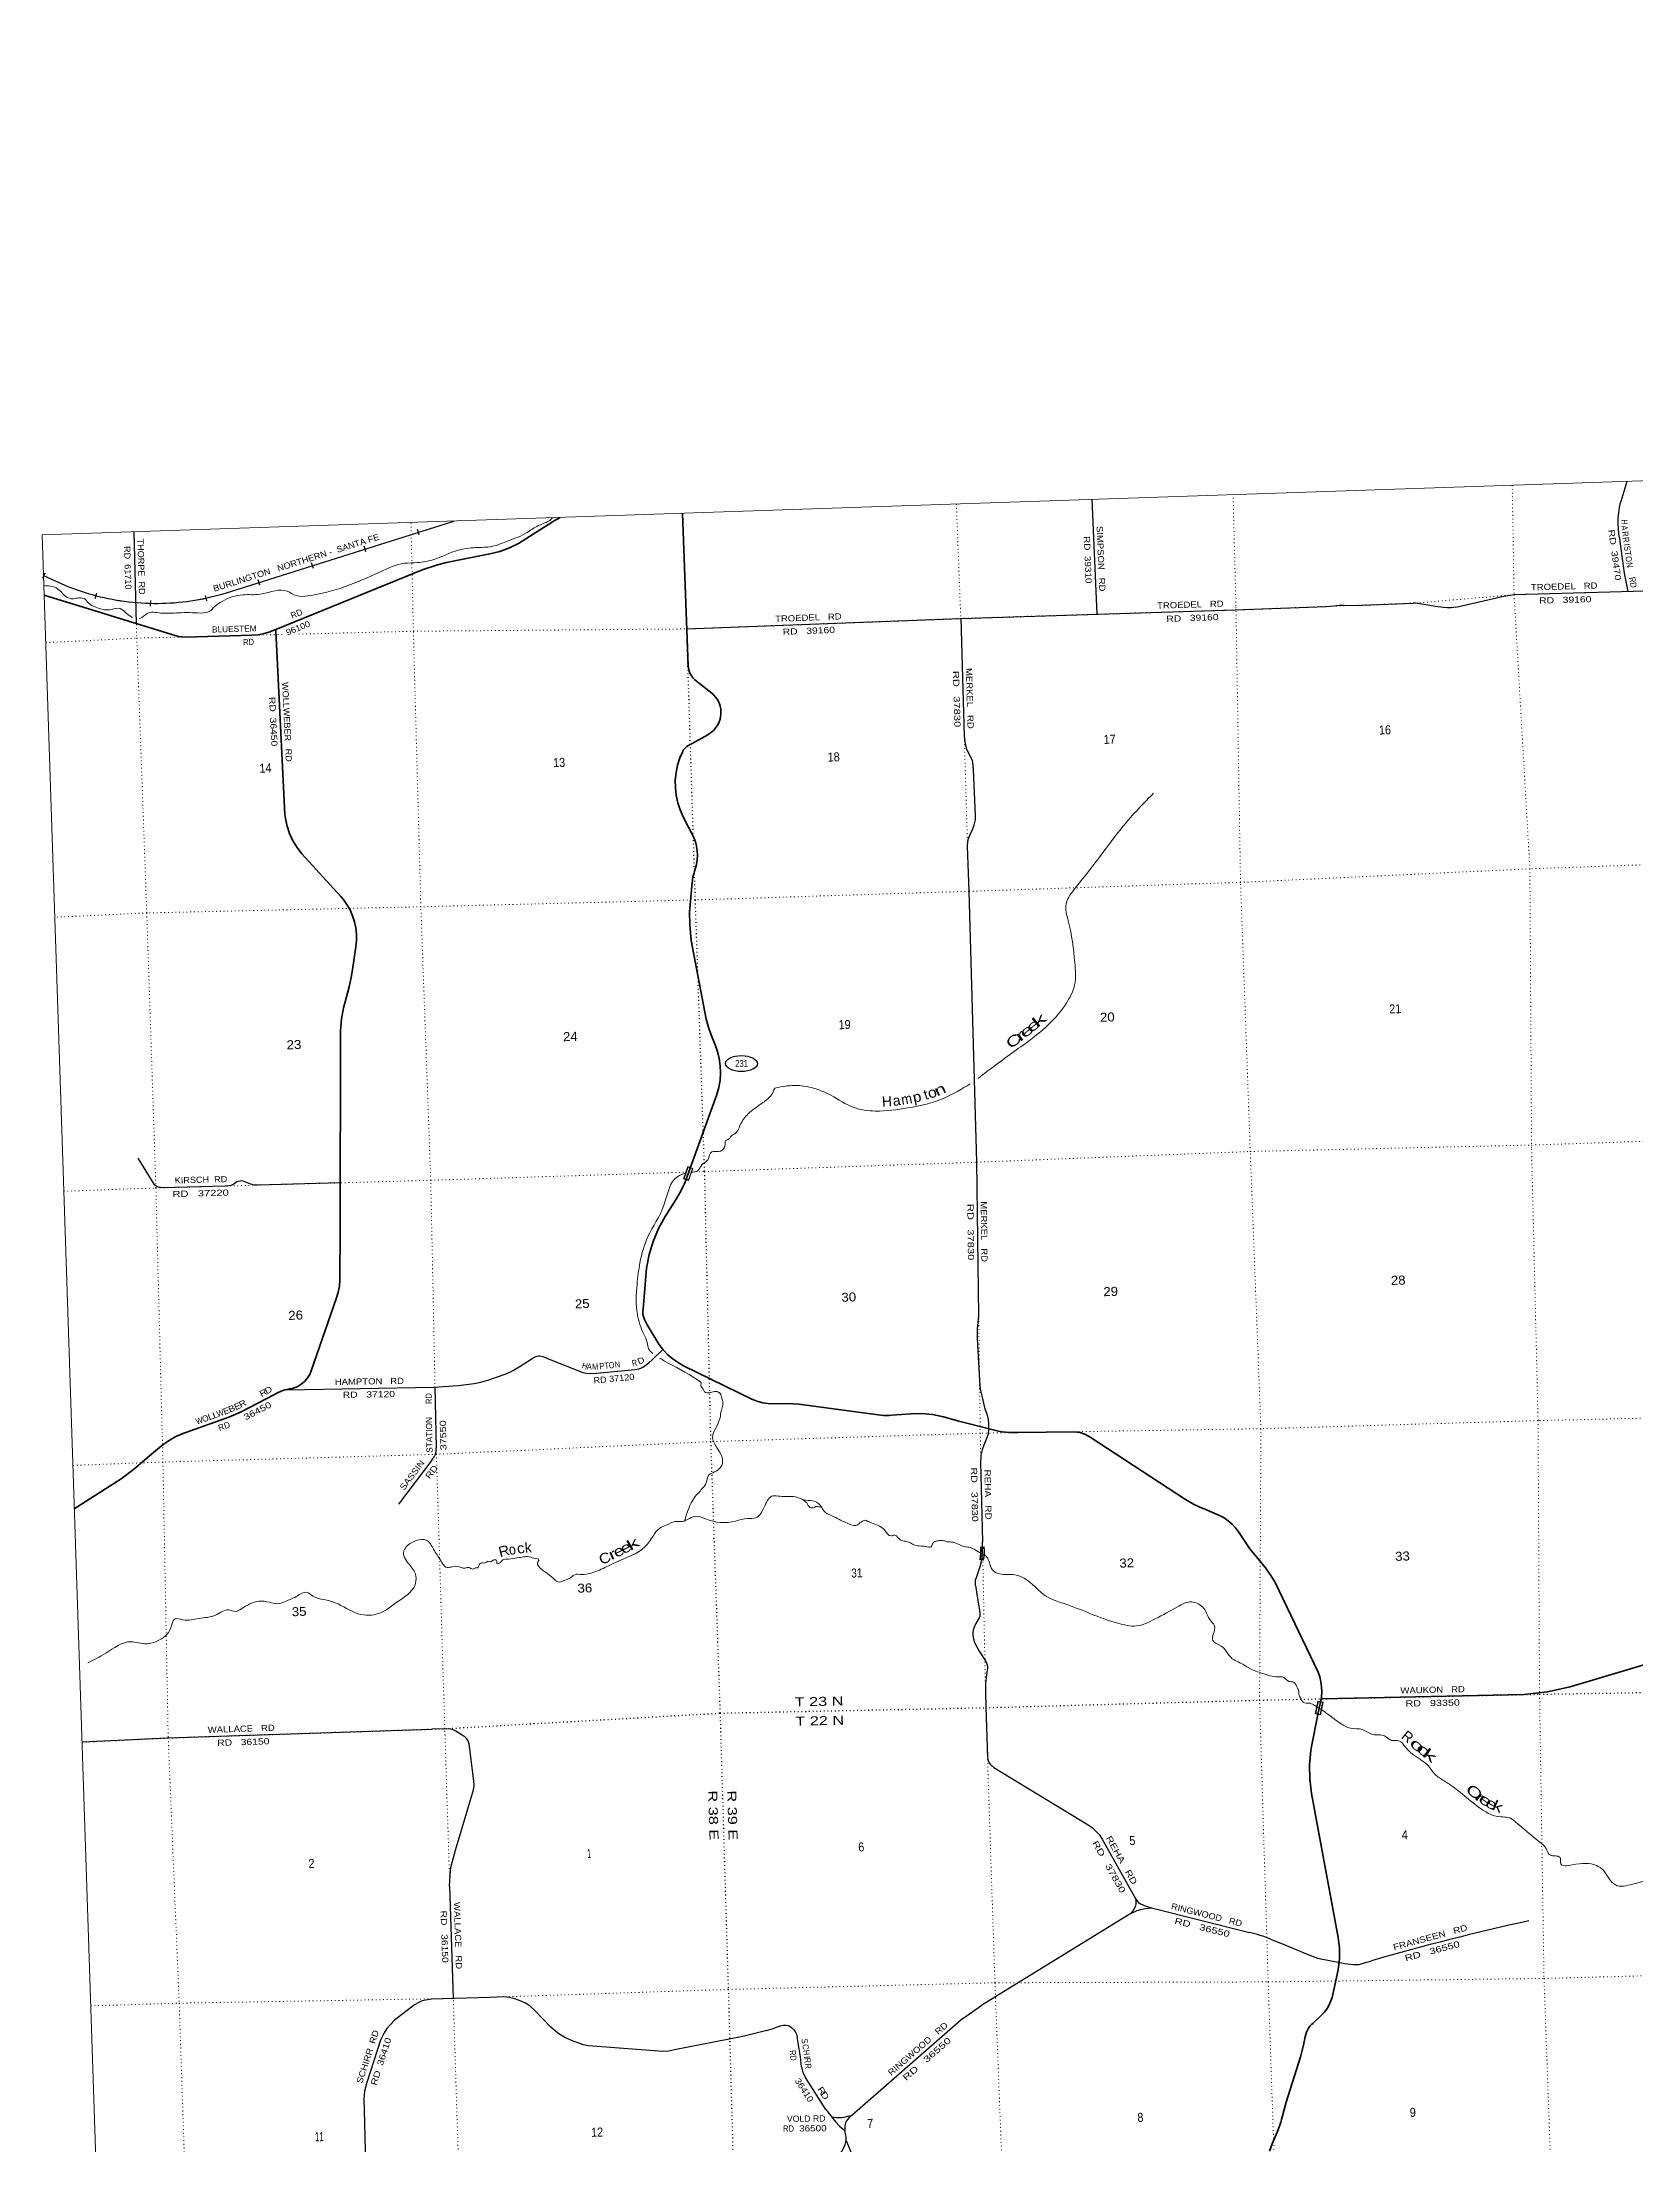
# Model space of a CAD drawing. Header units: feet. Extents: x 745759 to 1002271, y -170898 to 32007.
# Drawn here: x 745759 to 776727, y -18984 to 21882 of the extents above; entities that cross this region are included whole.
import ezdxf
from ezdxf.enums import TextEntityAlignment as Align

# ---------------------------------------------------------------- set-up
doc = ezdxf.new("R2010")
doc.units = ezdxf.units.FT
doc.header["$LTSCALE"] = 48
doc.header["$PDMODE"] = 32
doc.header["$PDSIZE"] = 24
doc.linetypes.add('DOTTED', pattern=[1.5, 0.3, -1.2])
for name, color, linetype, lineweight in [('17', 7, 'Continuous', 25), ('23', 7, 'Continuous', 70), ('26', 7, 'Continuous', 40), ('29', 7, 'Continuous', 25), ('31', 7, 'Continuous', 13), ('34', 7, 'Continuous', 13), ('39', 7, 'Continuous', 13), ('4', 7, 'Continuous', 13), ('59', 7, 'Continuous', 13), ('6', 7, 'DOTTED', 25), ('7', 7, 'DOTTED', 13)]:
    doc.layers.add(name, color=color, linetype=linetype, lineweight=lineweight)
for name, color, linetype in [('27', 7, 'Continuous'), ('30', 7, 'Continuous'), ('41', 7, 'Continuous')]:
    doc.layers.add(name, color=color, linetype=linetype)

msp = doc.modelspace()

# ---------------------------------------------------------------- linework, layer by layer
at = {"layer": '17'}
msp.add_ellipse((759338.8, 2039.73), major_axis=(-309.24, 1), ratio=0.500121, dxfattribs=at)
at = {"layer": '23'}
for points in [[(758434.91, 5796.87), (758442.97, 5819.07), (758466.67, 5905.82), (758481.16, 5994.58), (758486.3, 6084.36), (758482.03, 6174.18), (758468.39, 6263.07), (758445.53, 6350.04), (758413.71, 6434.15), (758209.44, 6831.93), (758148.81, 6966.69), (758102.6, 7107.04), (758071.31, 7251.46), (758055.29, 7398.35), (758054.72, 7546.12), (758069.59, 7693.13), (758099.75, 7837.79), (758144.86, 7978.5), (758198.08, 8099.31), (758209.81, 8124.28), (758229.03, 8149.31), (758230.53, 8151.27), (758253.93, 8175.92), (758279.78, 8198), (758307.79, 8217.24), (758327.55, 8228.42), (758379.5, 8258.04), (758683.31, 8427.84), (758715.99, 8449.72), (758757.34, 8479.06), (758795.39, 8512.56), (758829.74, 8549.86), (758860, 8590.54), (758885.84, 8634.16), (758906.97, 8680.24), (758923.18, 8728.28), (758934.28, 8777.75), (758940.14, 8828.11), (758940.71, 8878.81), (758935.97, 8929.29), (758925.99, 8978.99), (758910.86, 9027.38), (758890.76, 9073.93), (758865.9, 9118.12), (758836.57, 9159.46), (758803.06, 9197.52), (758794.61, 9205.95), (758431.68, 9492.36), (758401.17, 9526.24), (758374.37, 9563.12), (758351.56, 9602.6), (758333.02, 9644.25), (758318.92, 9687.61), (758309.44, 9732.2), (758305.45, 9765.69), (758194.18, 12724.98)], [(770593.09, -10300.12), (770600.3, -10258.28), (770607.42, -10161.86), (770604.43, -10065.22), (770591.35, -9969.43), (770568.32, -9875.53), (770535.61, -9784.56), (769700.23, -8041.3), (769620.81, -7902.05), (769527.27, -7771.86), (769520.04, -7762.91), (769208.24, -7384.03), (768992.41, -7056.59), (768932.68, -6978.43), (768865.11, -6906.96), (768790.43, -6842.93), (768709.48, -6787.06), (768623.12, -6739.96), (768574.35, -6718.27), (768367.93, -6625.81), (768229.11, -6570.16), (768118.75, -6519.51), (767959.52, -6428.92), (766108.54, -5218.92), (766065.48, -5189.8), (766017.07, -5163.81), (765966.21, -5143.02), (765913.45, -5127.66), (765859.38, -5117.9), (765804.58, -5113.85), (764707.05, -5127.75), (764556.45, -5128.75), (764406.58, -5114.01), (764329.19, -5100.11), (763557.79, -4904.85), (763261.89, -4822.67), (763050.25, -4779.92), (762835.3, -4759.54), (762632.11, -4760.98), (762259.88, -4790.68), (762204.99, -4795.51), (762098.12, -4796.42), (761991.74, -4786.16), (760450.83, -4578.85), (760345.43, -4566.96), (760208.66, -4564.32), (759952.68, -4567.65), (759852.54, -4562.87), (759753.45, -4547.65), (759656.5, -4522.16), (759562.73, -4486.67), (759553.59, -4482.6), (758216.59, -3829.96), (758127.63, -3780.89), (758014.92, -3704.53), (757910.81, -3616.8), (757816.44, -3518.68), (757732.84, -3411.23), (757510.16, -3034.15), (757495.05, -3008.56), (757480.39, -2984.15), (757473.61, -2972.86), (757455.72, -2934.49), (757441.95, -2894.47), (757432.43, -2853.23), (757427.28, -2811.21), (757426.8, -2783.47), (757427.05, -2758.34), (757429.16, -2733.47), (757496.83, -1935.71), (757547.48, -1671.73), (757625.44, -1414.5), (757729.86, -1166.82), (757859.6, -931.42), (757872.19, -911.37), (758070.67, -595.07), (758164.19, -440.36), (758241.02, -276.72), (758259.98, -228.06), (758858.91, 1440.04), (758898.27, 1575.86), (758923.22, 1715.05), (758933.48, 1856.08), (758928.94, 1997.42), (758909.65, 2137.5), (758875.83, 2274.8), (758829.41, 2404.06), (758770.35, 2546.34), (758703.11, 2721.26), (758653.22, 2899.67), (758652.5, 2902.91), (758364.68, 4429.22), (758334.5, 4732.07), (758333.51, 4982.16), (758384.46, 5555.64), (758386.66, 5580.42), (758390.06, 5605.64), (758398.08, 5665.06), (758418, 5746.87), (758425.91, 5772.07), (758434.91, 5796.87)], [(769592.2, -19083.56), (769641.89, -18941.67), (769760.19, -18673.25), (769808.07, -18543.76), (769814.03, -18523.32), (769821.25, -18498.59), (769827.7, -18473.32), (769914.55, -18133.18), (770196.1, -17252.66), (770249.35, -17052.77), (770254.11, -17029.56), (770288.2, -16862.67), (770297.55, -16818.57), (770311.46, -16775.69), (770329.77, -16734.5), (770352.29, -16695.45), (770378.77, -16658.96), (770408.92, -16625.45), (770431.43, -16604.47), (770604.58, -16447.55), (770660.64, -16385.09), (770709.86, -16317.12), (770751.7, -16244.38), (770785.72, -16167.66), (770808.24, -16099.77), (770929.15, -15562.16), (770950.94, -15352.76), (770950.71, -15142.24), (770929.03, -14936.32), (770408.06, -12140.43), (770374.71, -11862.5), (770370.6, -11582.61), (770395.76, -11303.83), (770408.07, -11226.14), (770532.74, -10605.95), (770593.09, -10300.12)]]:
    msp.add_lwpolyline(points, dxfattribs=at)
at = {"layer": '26'}
for points in [[(750298.85, 10473.58), (753161.99, 11638.58), (753434.9, 11729), (753611.92, 11771.27), (754454.95, 11939.02), (754649.58, 11989.51), (754837.86, 12060.07), (755007.98, 12144.43), (755702.87, 12580.85), (755817.77, 12645.31)], [(750298.85, 10473.58), (750206.64, 10436.06), (750187.26, 10428.8), (750071.91, 10393.46), (749953.49, 10370.37), (749833.31, 10359.78), (748546.19, 10325.07), (748477.5, 10326.92), (748409.37, 10335.93), (748360.18, 10347.05), (745797.86, 11140.01)], [(746383.94, -6606.66), (747295.39, -6024.6), (747535.72, -5846.04), (747886.75, -5547.16), (748075.19, -5385.06), (748212.45, -5288.34), (748359.07, -5206.51), (748513.45, -5140.44), (748549.44, -5127.71), (749388.09, -4825.67), (749625.91, -4724.66), (750273.77, -4385.65), (750330.12, -4357.38), (750399, -4325.28), (750470.87, -4300.55), (750544.92, -4283.48), (750563.68, -4280.43), (750618.15, -4269.11), (750671.14, -4252.17), (750722.07, -4229.78), (750770.38, -4202.19), (750815.54, -4169.7), (750857.06, -4132.67), (750894.48, -4091.5), (750927.39, -4046.64), (750955.43, -3998.59), (750978.3, -3947.88), (750984.74, -3930.43), (751474.96, -2508.12), (751509.28, -2398.81), (751531.98, -2286.52), (751542.82, -2172.47), (751543.64, -2107.19), (751545.46, -1246.66), (751553.13, 2683.65), (751570.99, 2906.2), (751612.01, 3125.65), (751642.95, 3239.72), (751720.19, 3527.33), (751762.86, 3711.15), (751779.17, 3823.35), (751848.8, 4305.57), (751862.35, 4427.95), (751863.03, 4551.07), (751850.83, 4673.59), (751825.9, 4794.16), (751788.5, 4911.46), (751739.04, 5024.21), (751678.07, 5131.18), (751606.25, 5231.18), (751559.93, 5285.56), (750801.55, 6111.27), (750709.4, 6234.68), (750630.66, 6367.04), (750566.18, 6506.91), (750516.68, 6652.75), (750482.69, 6802.97), (750471.97, 6876.44), (750300.05, 10448.58), (750298.85, 10473.58)], [(770593.09, -10300.12), (770622.89, -10299.49), (774539.52, -10215.84), (774987.96, -10163.96), (775428.52, -10065.5), (775430.5, -10064.95), (777601.92, -9420.96)]]:
    msp.add_lwpolyline(points, dxfattribs=at)
at = {"layer": '29'}
for p, q in [((776530.82, 13348.1), (776416.52, 12959.68)), ((766144.55, 12993.33), (766239.51, 10769)), ((747538.04, 12369.7), (747589.05, 10587.25)), ((774341.4, 11148.74), (776894.02, 11220.27)), ((763598.27, 10687.32), (763664.88, 8392.4)), ((747936.49, -305.51), (747623.19, 205.26)), ((749314.96, -339.7), (748093.66, -371.55)), ((751546.98, -278.98), (749938.97, -322.58)), ((753387.08, -4241.9), (753413.26, -5421.16)), ((753328.25, -5666.75), (752681.35, -6521.26)), ((764242.06, -11630.89), (766072.75, -12744.19)), ((766342.23, -13023.54), (766999.07, -14192.8)), ((753673.25, -13937.45), (753744.3, -16119.66)), ((766901.2, -14467.09), (764009, -16247.68)), ((767301.61, -14358.4), (769204.94, -14836.98)), ((754451.4, -16098.01), (753320.82, -16132.83)), ((763640.77, -16510.8), (764009, -16247.68)), ((760977.02, -18275.63), (760579.87, -17658.17))]:
    msp.add_line(p, q, dxfattribs=at)
for points in [[(776382.74, 12281), (776367.83, 12420.49), (776363.04, 12542.17), (776365.91, 12640.86), (776374.53, 12737.62), (776390.81, 12842.06), (776416.52, 12959.68)], [(776382.74, 12281), (776482.42, 11568.32), (776550.77, 11210.65)], [(773207.79, 10905.84), (774144.6, 11119.37), (774341.4, 11148.74)], [(758271.07, 10482.35), (763596.26, 10687.25), (768940.91, 10852.55), (770694.11, 10916.39), (770838.49, 10933.36)], [(770838.49, 10933.36), (770942.85, 10943.08), (771028.21, 10942.38)], [(771028.21, 10942.38), (771246.14, 10937.17), (772380.26, 10982.61)], [(773207.79, 10905.84), (773122.99, 10894.21), (773041.6, 10893.25), (772853.94, 10908.58), (772589.68, 10954.57), (772501.6, 10969.9), (772427.87, 10980.44), (772380.26, 10982.61)], [(763664.88, 8392.4), (763674.75, 8293.93), (763687.18, 8223.98), (763703.47, 8165.54), (763729.31, 8109.01), (763790.59, 7982.54), (763816.45, 7929.85), (763825.06, 7890.56), (763836.55, 7752.59), (763878.68, 6855.79), (763876.78, 6777.24), (763867.19, 6721.66), (763852.84, 6668.97), (763825.06, 6591.35), (763775.27, 6480.21), (763736.97, 6388.23), (763726.46, 6341.29), (763723.14, 6262.02)], [(763723.14, 6262.02), (763755.88, 5386.47), (763906.15, 123.65), (763939.96, -2856.73), (763916.88, -3117.99)], [(748093.66, -371.55), (748066.4, -369.52), (748045.64, -367.14), (748018.57, -361.1), (748006.48, -357.42), (747995.18, -352.41), (747977.05, -342.17), (747962.86, -331.65), (747950.24, -321.13), (747936.49, -305.51)], [(749938.97, -322.58), (749883.11, -319.8), (749841.59, -311.92), (749807.43, -300.87), (749684.97, -247.75), (749656.06, -241.96), (749632.41, -239.34), (749603.5, -241.96), (749568.29, -247.75), (749559.88, -250.91), (749540.95, -260.38), (749483.66, -300.87), (749458.96, -317.18), (749444.25, -323.49), (749431.1, -328.22), (749387.48, -335.06), (749314.96, -339.7)], [(763916.88, -3117.99), (763913.16, -3307.93), (763966.78, -4227.73), (763974.46, -4287.13), (764005.08, -4411.68), (764058.7, -4641.63), (764110.42, -4791.11), (764127.64, -4871.58), (764137.23, -4946.32), (764135.29, -5055.54), (764126.71, -5156.15), (764112.32, -5208.84), (764043.38, -5369.8), (764023.78, -5423), (764012.74, -5461.78), (763989.76, -5569.09), (763989.69, -5570.52)], [(753835.27, -4212.73), (754146.71, -4173.96), (754281.26, -4148.71), (754415.82, -4110.84), (754752.19, -3993.03), (754841.54, -3954.11), (754911.97, -3917.3), (755025.5, -3849.97), (755273.58, -3685.88), (755333.5, -3657.48), (755370.29, -3643.8), (755396.57, -3638.54), (755424.95, -3639.59), (755479.61, -3648.01), (755514.3, -3663.79), (755572.12, -3690.09), (756261.69, -3959.37), (756322.66, -3974.09), (756379.43, -3980.41), (756526.59, -3976.2), (757275.04, -3904.67), (757345.46, -3890.99), (757385.41, -3876.26), (757422.2, -3854.18), (757539.93, -3770.03), (757604.06, -3716.38), (757814, -3515.55)], [(750502.89, -4294.92), (753367.35, -4244.91), (753835.27, -4212.73)], [(753328.25, -5666.75), (753375.15, -5596.12), (753401.33, -5546.27), (753410.89, -5497.24), (753413.26, -5421.16)], [(763989.69, -5570.52), (763985.48, -5613.67), (763983.43, -5693.88), (764017.29, -7253.09)], [(763884.36, -8095.83), (763881.11, -8052.09), (763881.11, -8021.43), (763884.94, -7990.77), (763900.26, -7942.86), (763973.03, -7730.16), (764003.67, -7609.43), (764015.64, -7536.14), (764018.99, -7469.55), (764020.42, -7430.75), (764017.29, -7253.09)], [(763884.36, -8095.83), (763915.98, -8315.04), (763964.25, -8578.7)], [(763964.25, -8578.7), (763969.2, -8664.32), (763966.33, -8695.94), (763957.71, -8725.64), (763892.6, -8836.79), (763859.09, -8904.81), (763838.99, -8965.18), (763834.2, -9008.29), (763835.15, -9070.57), (763843.77, -9134.76), (763865.79, -9204.71), (763953.88, -9373.34), (764076.44, -9561.13), (764106.12, -9617.65), (764114.74, -9664.61), (764115.7, -9711.55), (764103.25, -9787.25), (764076.44, -9998.03), (764076.06, -10147.51)], [(764076.06, -10147.51), (764084.38, -10470.77), (764117.55, -11426.96)], [(746533.59, -11138.06), (748208.38, -11057.82), (753326.68, -10887.9)], [(753673.25, -13937.45), (753680, -13723.09), (753696.81, -13575.81), (753789.32, -13239.21), (754134.1, -12069.5), (754146.72, -11985.36), (754142.51, -11892.78), (754051.08, -11174.35), (754033.19, -11118.59), (754009.03, -11079.68), (753973.29, -11046.02), (753898.64, -10992.36), (753794.59, -10926.11), (753744.13, -10905.07), (753696.81, -10891.38), (753611.68, -10881.93), (753326.68, -10887.9)], [(764117.55, -11426.96), (764122.87, -11467.32), (764132.92, -11501.33), (764145.85, -11532.48), (764157.82, -11551.15), (764171.71, -11567.93), (764196.12, -11593.31), (764212.88, -11608.17), (764242.06, -11630.89)], [(766072.75, -12744.19), (766156.54, -12808.7), (766233.14, -12881.52), (766282.93, -12935.17), (766342.23, -13023.54)], [(766999.07, -14192.8), (766994.36, -14290.92), (766980.95, -14340.74), (766950.31, -14398.23), (766901.2, -14467.09)], [(766999.07, -14192.8), (767044.14, -14252.59), (767088.19, -14283.25), (767178.19, -14321.58), (767301.61, -14358.4)], [(766901.2, -14467.09), (767025, -14413.56), (767093.93, -14394.4), (767185.85, -14373.32), (767301.61, -14358.4)], [(769614.63, -14966.12), (769843.35, -15059.43), (770327.16, -15259.55)], [(770327.16, -15259.55), (770523.63, -15335.29), (770591.62, -15351.58), (770860.66, -15400.44), (771055.99, -15438.77), (771220.68, -15461.76), (771248.45, -15462.73), (771279.09, -15462.73), (771335.57, -15457.93), (771372.92, -15447.4), (771575.77, -15387.5)], [(753320.82, -16132.83), (753209.56, -16152.63), (753140.62, -16167.96), (753064.03, -16202.45), (752987.43, -16244.61), (752596.78, -16547.38), (752527.84, -16616.36), (752455.07, -16704.51), (752401.45, -16788.83), (752328.2, -16932.02), (752064.42, -17754.63), (752018.46, -17923.26), (752004.98, -18075.69)], [(758038.33, -17120.74), (757919.4, -17142.38), (757814.07, -17148.12), (757392.78, -17117.46), (756366.36, -17040.81), (756268.7, -17019.73), (756182.53, -16987.15), (756071.46, -16948.83), (755906.77, -16876.01), (755776.55, -16795.53), (755638.68, -16680.55), (755316.96, -16343.29), (755236.54, -16270.47), (755199.2, -16242.69), (755133.13, -16205.32), (755045.04, -16163.16), (754941.63, -16128.67), (754833.44, -16102.8), (754787.48, -16095.14), (754727.16, -16090.34), (754451.4, -16098.01)], [(759832.42, -16744.38), (759367.28, -16859.22), (758038.33, -17120.74)], [(759832.42, -16744.38), (759955, -16705.46), (760042.12, -16671.92), (760098.62, -16653.72), (760157.02, -16641.26), (760198.2, -16638.39), (760245.11, -16645.09), (760284.37, -16661.39), (760317.87, -16687.25), (760351.39, -16722.71), (760383.95, -16764.87), (760408.84, -16812.77), (760423.64, -16863.72)], [(763640.77, -16510.8), (763540.32, -16594), (761480.69, -18390.71)], [(760506.01, -17450.33), (760482.55, -17251.22), (760423.64, -16863.72)], [(760506.01, -17450.33), (760533.29, -17560.09), (760579.87, -17658.17)], [(752004.98, -18075.69), (752010.92, -18283.67), (752052.2, -19865.53)], [(760977.02, -18275.63), (761170.01, -18521.09), (761243.74, -18600.62), (761345.2, -18683.52)], [(761480.69, -18390.71), (761372.04, -18422.4), (761329.91, -18431.99), (761284.91, -18436.77), (761182.46, -18437.73), (761097.17, -18428.45)], [(761243.88, -19132.75), (761292.57, -19076.81), (761323.21, -19028.91), (761355.77, -18956.09), (761374.92, -18877.52), (761374.92, -18823.87), (761369.17, -18781.71), (761345.2, -18683.52)], [(761480.69, -18390.71), (761425.66, -18441.57), (761396.93, -18472.23), (761379.7, -18499.06), (761361.51, -18536.42), (761352.89, -18566.12), (761345.23, -18602.53), (761345.2, -18683.52)], [(761374.92, -18877.52), (761454.39, -19085.45), (761496.52, -19202.34), (761511.84, -19259.83), (761515.67, -19323.06), (761504.18, -19445.7), (761498.44, -19524.27), (761498.44, -19587.51), (761508.01, -19625.83), (761530.99, -19667.99), (761571.97, -19719.66)]]:
    msp.add_lwpolyline(points, dxfattribs=at)
at = {"layer": '29', "linetype": 'DOTTED', "lineweight": 100}
msp.add_arc((763090.8, -7427.84), 930.16, 349.31849, 4.68449, dxfattribs=at)
at = {"layer": '29'}
for centre, radius, start, end in [((784508.07, -59970.03), 46420.32, 102.29098, 106.17615), ((768168.35, -18839.94), 4135, 69.52701, 75.48182)]:
    msp.add_arc(centre, radius, start, end, dxfattribs=at)
at = {"layer": '31'}
for p, q in [((763980.46, -7354.73), (764055.24, -7349.03)), ((764041.74, -7606.91), (763967.94, -7593.59)), ((764035.32, -7597.62), (763977.26, -7587.14)), ((763989.06, -7362.09), (764047.89, -7357.61))]:
    msp.add_line(p, q, dxfattribs=at)
for centre, radius, start, end in [((763090.8, -7427.84), 892.66, 349.3185, 4.68449), ((763090.79, -7427.84), 967.66, 349.31851, 4.68448), ((763090.8, -7427.84), 900.66, 349.81289, 4.18649), ((763090.79, -7427.84), 959.66, 349.81018, 4.19708)]:
    msp.add_arc(centre, radius, start, end, dxfattribs=at)
msp.add_point((763977.26, -7587.14), dxfattribs=at)
at = {"layer": '34'}
for p, q in [((749338.21, 11183.62), (753753.17, 12577.68)), ((745795.74, 11517.44), (746271.5, 11302.21))]:
    msp.add_line(p, q, dxfattribs=at)
at = {"layer": '34', "lineweight": 25}
for p, q in [((753083.97, 12307.53), (753050.67, 12413.01)), ((752047.79, 11983.09), (752014.48, 12088.56)), ((745774.69, 11468.24), (745820.28, 11569.02)), ((751026.12, 11657.75), (750992.82, 11763.23)), ((746792.98, 11072.49), (746822.3, 11179.14)), ((747866.3, 10925.34), (747868.62, 11035.93)), ((748957.5, 11026.32), (748934.51, 11134.51)), ((749989.94, 11333.3), (749956.63, 11438.78))]:
    msp.add_line(p, q, dxfattribs=at)
msp.add_lwpolyline([(745785.2, 11523.41), (746271.93, 11303.22), (746347.27, 11273.89), (746422.87, 11246.43), (746498.99, 11220.26), (746575.88, 11194.79), (746653.02, 11171.19), (746730.25, 11149.06), (746808.24, 11127.62), (746886.48, 11108.07), (746964.81, 11089.97), (747044.07, 11073), (747122.98, 11057.65), (747202.25, 11043.16), (747282.17, 11030.4), (747361.76, 11019.26), (747441.86, 11009.41), (747521.87, 11000.59), (747602.56, 10993.5), (747682.73, 10987.59), (747763.58, 10983.41), (747843.91, 10980.42), (747924.75, 10978.73), (748005.24, 10978.66), (748085.81, 10980.06), (748166.29, 10982.48), (748247.03, 10986.79), (748327.68, 10992.14), (748407.98, 10999.11), (748488.18, 11007.1), (748568.21, 11017.16), (748648.15, 11028.25), (748727.57, 11040.54), (748807.07, 11054.28), (748886.22, 11069.66), (748965.46, 11086.49), (749044, 11104.1), (749122.36, 11123.76), (749200.21, 11144.63), (749277.97, 11166.53), (749337.88, 11184.67), (753753.09, 12576.88)], dxfattribs=at)
at = {"layer": '34'}
msp.add_arc((747973.33, 15599.74), 4622.23, 248.39629, 287.17465, dxfattribs=at)
at = {"layer": '39'}
for points in [[(747651.79, 10686.92), (747657.87, 10688.29), (747799.36, 10783.9), (748066.53, 10791.26), (748368.04, 10793.78), (748776.19, 10793.99), (749002.5, 10820.06), (749117.53, 10924.82), (749253.07, 11018.22), (749658.88, 11145.27), (749990.31, 11154.88), (750285.46, 11225.67), (750515.01, 11215.59), (750694.91, 11129.22), (750922.25, 11125.11), (752327.72, 11593.44), (752794.62, 11756.88), (753043.5, 11769.63), (753363.09, 11831.21), (753837.47, 12011.03), (754177.49, 12063.24), (754492.44, 12084.36), (754816.33, 12196.45), (755176.86, 12354.14), (755364, 12475.29), (755645.19, 12614.58), (755671.1, 12641.27)], [(745790.71, 11323.11), (746035.17, 11278.05), (746147.14, 11179.23), (746248.51, 11096.16), (746346.07, 11065.34), (746446, 11082.94), (746575.08, 11071.35), (746664.61, 10981.82), (746799.91, 10905.99), (747071.15, 10853.05), (747277.45, 10876.4), (747393.15, 10785.77), (747515.84, 10703.78)], [(763932.83, 1752.35), (764632.71, 2272.48), (765315.99, 2810.17), (765646.15, 3208.54), (765808.73, 3568.81), (765812.04, 4000.04), (765685.77, 4809.5), (765642.19, 5142.39), (765696.01, 5273.21), (765895.9, 5542.12), (766961.4, 6895), (767341.97, 7289.1)], [(759984.36, 1561.49), (760226.18, 1604.22), (760596.45, 1595.04), (761074.8, 1424.47), (761517.2, 1188.16), (761937.81, 1118.3), (762571.1, 1178.79), (763276.35, 1368.72), (763782.82, 1647.82)], [(758371.83, -72.51), (758487.82, -42.53), (758569.68, 71.45), (758684.93, 170.18), (758764.03, 326.06), (758892.56, 330.57), (759010.36, 413.27), (759022.35, 474.13), (759032.12, 540.95), (759099.23, 577.55), (759137.67, 629.26), (759210.39, 678.15), (759328.34, 873.67), (759495.95, 1087.05), (759756.63, 1283.55), (759920.49, 1430.31), (759984.36, 1561.49)], [(757620.87, -3597.63), (757536.02, -3500.37), (757509.79, -3380.42), (757441.74, -3213.58), (757318.04, -2831.12), (757312.03, -2245.09), (757368.1, -1828.12), (757523.64, -1321.04), (757834.37, -707.79), (758100.84, -151.16), (758250.76, -89.49)], [(758236.52, -6836.89), (758427.22, -6388.23), (758572.32, -6221.97), (758654.67, -6102.24), (758699.98, -5957.61), (758814.39, -5893.16), (758958.93, -5769.24), (758956.94, -5594.04), (758879.61, -5449.69), (758813.49, -5339.19), (758779.37, -5223.54), (758845.18, -5031.86), (758923.04, -4839.76), (758948.4, -4699.87), (758979.09, -4598.06), (758960.48, -4465.75), (758922.89, -4366.34), (758843.19, -4328.85), (758739.32, -4348.61), (758642.92, -4351.99), (758575.35, -4257.66), (758547.65, -4212.3), (758558.81, -4185.71), (758508.26, -4118.99), (757847.82, -3739.24), (757751.91, -3681.05)], [(746644.38, -9599.73), (746995.91, -9414.15), (747484.84, -9189.5), (747791.88, -9231.11), (747999.08, -9175.49), (748256.03, -8928.76), (748342.27, -8746.44), (748493.64, -8763.29), (748802.42, -8738.36), (749137.88, -8670.18), (749379.77, -8571.04), (749517.58, -8602.47), (749628.52, -8554.26), (749969.11, -8401.3), (750172.97, -8424.36), (750324.76, -8453.29), (750509.8, -8396.43), (750715.62, -8300.57), (750892.15, -8229.92), (751025.44, -8305.82), (751228.82, -8373.23), (751452.07, -8433.89), (751891.63, -8646.12), (752113.85, -8676.61), (752445.91, -8568.26), (752657.83, -8415.78), (752994.9, -8101.77), (753016.6, -7913.66), (752905.07, -7710.07), (752779.76, -7456.6), (752830.4, -7350.06), (753025.21, -7226.38), (753219.87, -7215.53), (753360.7, -7393.91), (753498.96, -7614.7), (753599.84, -7742.11), (753816.45, -7726.45), (753972.54, -7763.28), (754050.44, -7748.46), (754117.82, -7778.33), (754177.31, -7754.09), (754215.46, -7752.75), (754243.86, -7701.39), (754292.62, -7657.37), (754357.09, -7661.15), (754416.23, -7626.85), (754470.87, -7637.02), (754529.94, -7600.7), (754590.95, -7620.72), (754588.66, -7671.16), (754634.78, -7667.53), (754704.93, -7602.62), (754816.98, -7586.6), (754982.97, -7560.63), (755111.02, -7542.04), (755189.13, -7533.26), (755315.02, -7569.13), (755406.56, -7600.17), (755382.11, -7649.38), (755403.01, -7731.24), (755531.32, -7837.54), (755686.35, -7961.04), (755811.47, -8033.2), (755898.8, -7999.92), (756007.87, -7955.8), (756094.1, -7890.33), (756246.72, -7884.98), (756400.8, -7863.45), (756688.41, -7748.61), (756903.99, -7644.35), (757462.87, -7348.75), (757622.52, -7137.67), (757746.15, -6990.29), (757878.63, -6925.21), (758055.22, -6856.57), (758189.91, -6855.87), (758328.63, -6796.61), (758477.93, -6753.1), (758642.6, -6805.75), (759225.11, -6847.77), (759456.55, -6795.33), (759615.06, -6785.74), (759790.09, -6553.97), (759952.22, -6356.9), (760085.25, -6366.33), (760429.83, -6388.5), (760543.94, -6432.84), (760721.57, -6452.8), (760862.96, -6530.44), (760970.69, -6681.79), (761111.74, -6749.36), (761228.49, -6811.75), (761377.64, -6881.06), (761497.85, -6927.2), (761578.32, -6928.41), (761660.6, -6865.09), (761751.87, -6829.65)], [(760505.07, -6418.98), (760606.4, -6495.12), (760671.69, -6581.47), (760736.3, -6589.28), (760787.61, -6561.29), (760840.1, -6567.51), (760904.31, -6591.56)], [(761751.87, -6829.65), (761841.89, -6874.85), (761982.39, -6926.33), (762118.31, -7020.27), (762244.95, -7136.71), (762318.84, -7122.03), (762422.49, -7213.08), (762523.94, -7239.74), (762601.15, -7263.22), (762678.91, -7302.8), (762792.48, -7331.05), (762917.54, -7342.78), (763022.24, -7347.16), (763042.95, -7306.14), (763077.38, -7254.57), (763162.97, -7229.41), (763265.46, -7227.83), (763338.51, -7247.43), (763447.44, -7257.71), (763553.39, -7298.31), (763665.49, -7342.73), (763786.82, -7362.65), (763930.15, -7438.21), (764057.74, -7503.31)], [(764056.33, -7502.38), (764098.48, -7539.08), (764152.62, -7652.01), (764209.59, -7789.01), (764353.27, -7874.63), (764617.11, -7887.54), (764826.51, -7954.73), (765263.01, -8312.12), (765446.78, -8394.31), (765729.65, -8493.18), (766781.91, -8865.23), (766963.62, -8887.06), (767371.02, -8747.87), (767817.16, -8506.59), (768047.35, -8417.93), (768166.6, -8435.91), (768350.92, -8592.63), (768431.02, -8759.04), (768521.3, -8870.7), (768501.13, -9044.66), (768489.2, -9165.96), (768653.79, -9275.01), (768846.48, -9499.93), (769074.02, -9626.93), (769234.11, -9722.04), (769488.65, -9815.86), (769739.95, -9873.52), (769873.04, -9884.97), (769968.11, -9960.21), (770067.28, -9978.89), (770129.1, -10081.48), (770156.73, -10124.83), (770168.41, -10231.19), (770209.26, -10308.33), (770243.39, -10365.55), (770376.83, -10387.06), (770476.96, -10433.91), (770607.24, -10513.65)], [(770607.24, -10513.65), (770839.31, -10681.08), (770967.2, -10775.31), (771163.51, -10871.17), (771393.62, -10897.35), (771597.96, -10992.92), (771828.14, -11021.11), (771961.78, -11107.08), (772104.77, -11114.15), (772231.69, -11238.63), (772523.47, -11480.22), (772659.67, -11582.22), (772792.19, -11752.83), (772959.34, -11877.92), (773158.83, -12007.91), (773632.31, -12388.18), (774083.71, -12593.95), (774232.87, -12604.83), (774368.45, -12688.72), (774840.33, -13081.13), (774965.31, -13207.69), (775037.93, -13332.06), (775234.66, -13381.57), (775250.85, -13501.87), (775472.79, -13524.31), (775941.81, -13540.09), (776075.59, -13630.08), (776183.46, -13785.45), (776308.5, -13914.03), (776643.81, -13900.25), (777094.08, -13779.7), (777548.92, -13675.11), (777748.56, -13654.75)]]:
    msp.add_spline(points, degree=3, dxfattribs=at)
at = {"layer": '4'}
msp.add_lwpolyline([(745759.19, 12310.89), (776820.48, 13358.05), (807880.31, 14447.96), (838938.61, 15580.58), (869995.32, 16755.93), (901050.39, 17973.99), (932103.74, 19234.78), (963155.34, 20538.27), (994205.12, 21881.75), (1002271.19, -161246.56), (970969.51, -162603.69), (939665.99, -163917.76), (908360.69, -165188.77), (877053.68, -166416.71), (845745, -167601.59), (814434.73, -168743.41), (783122.91, -169842.15), (751809.62, -170897.82)], close=True, dxfattribs=at)
msp.add_lwpolyline([(745759.19, 12310.89), (776820.48, 13358.05), (807880.31, 14447.96), (838938.61, 15580.58), (869995.32, 16755.93), (901050.39, 17973.99), (932103.74, 19234.78), (963155.34, 20538.27), (994205.12, 21881.75), (1002271.19, -161246.56), (970969.51, -162603.69), (939665.99, -163917.76), (908360.69, -165188.77), (877053.68, -166416.71), (845745, -167601.59), (814434.73, -168743.41), (783122.91, -169842.15), (751809.62, -170897.82)], close=True, dxfattribs=at)
at = {"layer": '59'}
for points in [[(758214.59, -196.55), (758297.47, 39.31), (758396.53, 4.51), (758313.66, -231.36)], [(758302.36, 29.11), (758386.33, -0.38), (758308.76, -221.16), (758224.78, -191.65)], [(770633.11, -10367.06), (770584.09, -10612.21), (770481.13, -10591.62), (770530.15, -10346.47)], [(770536.42, -10355.88), (770623.69, -10373.33), (770577.81, -10602.79), (770490.54, -10585.34)]]:
    msp.add_lwpolyline(points, close=True, dxfattribs=at)
at = {"layer": '6'}
for points in [[(758194.18, 12724.98), (758271.07, 10482.35), (758437.47, 5218.07), (758618.35, -57.79), (758739.88, -5303.49), (758922.7, -10577.27), (759082.58, -15944.52), (759233.53, -21285.89), (759388.71, -26633.16), (759601.71, -31966.31), (759620.39, -33105.43)], [(746533.59, -11138.06), (748208.38, -11057.82), (753578.72, -10879.53), (758922.7, -10577.27), (764084.38, -10470.77), (769399.53, -10324.64), (774836.42, -10210.5), (777624.8, -10164.53)]]:
    msp.add_lwpolyline(points, dxfattribs=at)
at = {"layer": '7'}
msp.add_line((748105.14, -5700.67), (746356.16, -5765.49), dxfattribs=at)
for points in [[(770069.45, -27485.55), (770033.93, -26541.83), (769750.71, -21213.16), (769567.09, -15798.39), (769399.53, -10324.64), (769425.92, -5053.6), (769219.16, 332.15), (769029.9, 5559.37), (768941.09, 10926.9), (768885.3, 13086.47)], [(774306.53, 13271.71), (774341.4, 11148.74), (774648.65, 5822.92), (774681.62, 382.92), (774806.99, -4895.08), (774836.42, -10210.5), (774923.15, -15731.41), (775116.61, -21139.79), (775319.56, -26531.72), (775493.1, -31769.55), (775515.7, -32568.27)], [(763512.61, 12904.18), (763598.27, 10687.32), (763755.88, 5386.47), (763906.15, 123.65), (763976.02, -5139.99), (764020.94, -7349.6)], [(747538.04, 12369.7), (747598.69, 10303.44), (747791.74, 4965.56), (747968.87, -376.91), (748105.14, -5700.67), (748208.38, -11057.82), (748421.26, -16211.68), (748601.17, -21517.79), (748780.58, -26868.23), (748975.43, -32258.43), (749030.77, -33460.41)], [(754344.04, -33282.89), (754310.52, -32107.57), (754072.25, -26741.06), (753910.14, -21426.27), (753744.3, -16119.66), (753578.72, -10879.53), (753416.14, -5550.65), (753306.04, -227.99), (753113.81, 5085.74), (752968.54, 10437.39), (752922.09, 12548.58)], [(750744.02, 10381.9), (752968.54, 10437.39), (758271.07, 10482.35), (763598.27, 10687.32), (768940.91, 10852.55), (772509.19, 10987.77), (774341.4, 11148.74), (776895.05, 11220.3)], [(745828.4, 10215.21), (747598.69, 10303.44), (750458.02, 10374.77)], [(777076.5, 5908.97), (774648.65, 5822.92), (769029.9, 5559.37), (763755.88, 5386.47), (758437.47, 5218.07), (753113.81, 5085.74), (747791.74, 4965.56), (746004.5, 4882.86)], [(758374.02, -65.62), (758618.35, -57.79), (763906.15, 123.65), (769219.16, 332.15), (774681.8, 457.27), (777259.16, 542.05)], [(746180.31, -440.67), (747968.87, -376.91), (753306.04, -227.99), (758254.06, -69.46)], [(777443, -4834.36), (774806.99, -4895.08), (769425.92, -5053.6), (763976.02, -5139.99), (758739.88, -5303.49), (753416.14, -5550.65), (748105.14, -5700.67), (748105.14, -5700.67)], [(764020.94, -7349.6), (764084.38, -10470.77), (764261.58, -15815.25), (764468.27, -21198.99), (764672.89, -26580.79), (764797.05, -31844.53), (764829.23, -32932.36)], [(746702.81, -16262.29), (748421.26, -16211.68), (753744.3, -16119.66), (759082.58, -15944.52), (764261.58, -15815.25), (769567.09, -15798.39), (774923.15, -15731.41), (777813.05, -15654.78)]]:
    msp.add_lwpolyline(points, dxfattribs=at)

# ---------------------------------------------------------------- texts
at = {"layer": '17', "width": 0.8}
msp.add_text('231', height=140, dxfattribs=at).set_placement((759341.7, 1971.42), align=Align.CENTER)
at = {"layer": '27'}
for s, rotation, width, p in [('96100', 22.141, 1.1, (750523.48, 10352.52)), ('RD', 1.545, 0.8, (749664.38, 10166.5)), ('WOLLWEBER   RD', 272.755, 1.1, (750418.34, 9446.94)), ('RD  36450', 272.755, 1.25, (750166.15, 9158.32)), ('36450', 27.622, 1.3, (749712.49, -4894.14)), ('WAUKON   RD', 1.224, 1.15, (772136.62, -10197.14)), ('RD   93350', 1.223, 1.3, (772235.11, -10451.95))]:
    msp.add_text(s, height=120, rotation=rotation, dxfattribs=dict(at, width=width)).set_placement(p)
for s, rotation, p in [('RD', 22.141, (750614.4, 10679.26)), ('BLUESTEM', 1.545, (749060.43, 10411.56)), ('RD', 19.806, (749204.7, -5099.51))]:
    msp.add_text(s, height=120, rotation=rotation, dxfattribs=at).set_placement(p)
for s, rotation, width, p in [('R', 27.622, 1.2, (750081.65, -4407.18)), ('D', 27.622, 1.2, (750182.11, -4354.61)), ('W', 19.806, 0.85, (748832.52, -4951.35)), ('L', 19.806, 1.25, (749053.86, -4871.64)), ('L', 19.806, 1.25, (749144.83, -4839.29)), ('W', 19.806, 0.85, (749237.3, -4805.48)), ('E', 19.806, 1.1, (749355.24, -4762.44)), ('B', 23.013, 1.2, (749462.67, -4717.11)), ('E', 23.013, 1.15, (749574.91, -4670.89)), ('R', 27.622, 1.2, (749679.8, -4617.45))]:
    msp.add_text(s, height=120, rotation=rotation, dxfattribs=dict(at, width=width)).set_placement(p, align=Align.CENTER)
msp.add_text('O', height=120, rotation=19.806, dxfattribs=at).set_placement((748948.52, -4909.58), align=Align.CENTER)
at = {"layer": '30'}
for s, rotation, width, p in [('RD  39310', 272.445, 1.2, (765984.33, 12282.98)), ('SIMPSON   RD', 272.445, 1.15, (766233.76, 12479.05)), ('RD  39470', 277.962, 1.3, (776169.8, 12405.11)), ('RD  61710', 271.639, 1.1, (747351.49, 12090.63)), ('THORPE  RD', 271.639, 1.1, (747609.44, 12235.79)), ('RD', 280.819, 0.9, (776572.19, 11478.16)), ('TROEDEL   RD', 1.605, 1.15, (774671.35, 11230.99)), ('RD   39160', 1.605, 1.25, (774830.33, 10973.81)), ('TROEDEL   RD', 2.204, 1.15, (759995.53, 10618.75)), ('TROEDEL   RD', 1.771, 1.15, (767412.01, 10875.3)), ('RD   39160', 2.085, 1.25, (767591.27, 10618.25)), ('RD   39160', 2.204, 1.25, (760142.87, 10366.94)), ('RD   37830', 271.663, 1.35, (763444.11, 9666.56)), ('MERKEL   RD', 271.663, 1.15, (763696.34, 9721.28)), ('RD   37220', 1.553, 1.35, (748290.73, -554.9)), ('KIRSCH  RD', 1.494, 1.1, (748336.5, -288.97)), ('RD   37830', 270.65, 1.35, (763725.07, -686.36)), ('MERKEL   RD', 270.65, 1.15, (763984.77, -636.01)), ('HAMPTON   RD', 1, 1.15, (751444.11, -4205.22)), ('RD 37120', 5.459, 1.1, (756472.77, -4176.93)), ('RD   37120', 1, 1.25, (751597.99, -4455.5)), ('RD', 91.272, 0.8, (753328.53, -4572.59)), (' 37550', 91.272, 1.3, (753613.46, -5527.36)), ('SASSIN', 52.873, 1.15, (752788.35, -6259.19)), ('RD', 52.873, 1.2, (753285.5, -6038.01)), ('RD   37830', 271.244, 1.3, (763794.67, -5805.62)), ('REHA   RD', 271.244, 1.2, (764056.78, -5847.43)), ('WALLACE   RD', 1.901, 1.15, (748977.35, -10962.25)), ('RD   36150', 1.901, 1.25, (749161.5, -11215.63)), ('RD   37830', 299.325, 1.4, (766145.97, -13096.89)), ('REHA   RD', 299.325, 1.3, (766410.97, -13002.99)), ('WALLACE   RD', 271.865, 1.15, (753753.46, -14250.05)), ('RINGWOOD   RD', 345.886, 1.1, (767672.98, -14380.71)), ('RD   36150', 271.865, 1.25, (753495.93, -14415.35)), ('RD   36550', 345.886, 1.35, (767740.59, -14664.69)), ('FRANSEEN   RD', 15.261, 1.2, (772011.58, -15187.42)), ('RD   36550', 15.051, 1.35, (772239.46, -15398.19)), ('SCHIRR  RD', 72.221, 1.15, (751973.79, -17782.04)), ('RINGWOOD   RD', 41.1, 1.15, (762248.1, -17628.37)), ('RD  36410', 72.221, 1.25, (752249.86, -17817.86)), ('RD', 276.72, 0.85, (760270.94, -17131.66)), ('RD   36550', 41.1, 1.45, (762534.7, -17726.77)), ('36410', 302.749, 1.15, (760368.46, -17715.69)), ('RD', 0.537, 0.8, (760148.73, -18707.8)), ('VOLD RD', 0.537, 1.05, (760222.29, -18516.73)), ('36500', 0.537, 1.2, (760459.16, -18703.6))]:
    msp.add_text(s, height=120, rotation=rotation, dxfattribs=dict(at, width=width)).set_placement(p)
for s, rotation, width, p in [('A', 276.101, 0.85, (776429.38, 12439.09)), ('H', 272.254, 0.65, (776426.39, 12559.82)), ('R', 277.962, 0.8, (776443.94, 12318.15)), ('R', 277.962, 0.8, (776457.36, 12205.86)), ('S', 277.962, 0.85, (776480.79, 12038.77)), ('O', 277.962, 0.75, (776510.76, 11830.9)), ('N', 277.962, 0.8, (776526.74, 11716.75)), ('D', 25.971, 1.15, (757412.62, -3782.41)), ('H', 343.669, 0.9, (756281.32, -3890.32)), ('A', 356.648, 0.8, (756381.83, -3906.06)), ('M', 2.639, 0.7, (756501.07, -3905.81)), ('P', 5.459, 0.8, (756633.89, -3895.21)), ('T', 5.459, 0.95, (756730.41, -3886.52)), ('O', 5.459, 0.7, (756821.99, -3877.64)), ('N', 5.459, 0.75, (756936.74, -3866.68)), ('R', 10.994, 0.85, (757274.38, -3833.49)), ('S', 278.644, 0.85, (760508.77, -16957.97)), ('C', 278.644, 0.8, (760525.88, -17070.54)), ('H', 278.644, 0.75, (760542.43, -17179.36)), ('R', 276.72, 0.75, (760562.2, -17329.04)), ('R', 276.72, 0.75, (760575.46, -17441.65)), ('R', 302.749, 1.3, (760847.27, -17944.5)), ('D', 302.749, 1.3, (760908.61, -18039.86))]:
    msp.add_text(s, height=120, rotation=rotation, dxfattribs=dict(at, width=width)).set_placement(p, align=Align.CENTER)
for s, rotation, p in [('I', 277.962, (776474.35, 12110.13)), ('T', 277.962, (776494.53, 11940.1)), ('I', 276.72, (760554.96, -17267.49))]:
    msp.add_text(s, height=120, rotation=rotation, dxfattribs=at).set_placement(p, align=Align.CENTER)
msp.add_text('STATION', height=120, rotation=91.216, dxfattribs=at).set_placement((753343.28, -5520.22))
at = {"layer": '34', "width": 1.1}
msp.add_text('BURLINGTON   NORTHERN -  SANTA FE', height=120, rotation=17.524, dxfattribs=at).set_placement((749103.09, 11204.21))
at = {"layer": '41'}
for s, rotation, width, p in [('e', 38.759, 1.8, (765062.41, 2705.65)), ('k', 38.918, 2, (765182.23, 2805.78)), ('C', 37.206, 1.5, (764682.07, 2402.58)), ('r', 37.64, 1.95, (764815.55, 2507.42)), ('e', 37.849, 1.75, (764934.13, 2598.92)), ('m', 10.623, 0.95, (762562.94, 1254.4)), ('p', 11.999, 1.1, (762767.79, 1297.51)), ('o', 18.716, 1.15, (763072.53, 1381.7)), ('n', 25.567, 1.45, (763236.81, 1446.02)), ('R', 14.392, 1.1, (754753.33, -7523.63)), ('o', 8.796, 0.9, (754903.42, -7495.97)), ('c', 10.413, 1.1, (755068.41, -7471.94)), ('e', 25.152, 1.35, (756995.53, -7519.38)), ('e', 25.251, 1.35, (757134.19, -7450.35)), ('k', 30.293, 1.7, (757279.57, -7372.39)), ('C', 22.3, 1.15, (756722.66, -7658.11)), ('r', 25.526, 1.5, (756873.29, -7580.18)), ('o', 318.457, 1.9, (772398.47, -11277.52)), ('c', 320.495, 2.05, (772524.14, -11374.3)), ('k', 322.669, 1.95, (772644.96, -11476.76)), ('C', 321.438, 1.55, (773500.08, -12183.14)), ('r', 321.106, 2, (773624.55, -12285.59)), ('e', 325.122, 1.65, (773731.68, -12353.2)), ('e', 331.139, 1.45, (773857.68, -12426.35)), ('k', 336.617, 1.45, (773986.1, -12481.36))]:
    msp.add_text(s, height=200, rotation=rotation, dxfattribs=dict(at, width=width)).set_placement(p, align=Align.CENTER)
for s, rotation, p in [('H', 3.943, (762171.1, 1205.17)), ('a', 8.001, (762365.53, 1225.84)), ('t', 17.362, (762948.89, 1342.6)), ('k', 4.849, (755206.38, -7458.75)), ('R', 320.637, (772211.41, -11113.31))]:
    msp.add_text(s, height=200, rotation=rotation, dxfattribs=at).set_placement(p, align=Align.CENTER)
at = {"layer": '6', "width": 1.35}
for s, rotation, p in [('T 23 N', 1.182, (760373.7, -10447.42)), ('T 22 N', 1.182, (760387, -10821.42)), ('R 38 E', 271.706, (758692.41, -12082.42)), ('R 39 E', 271.706, (759062.51, -12082.71))]:
    msp.add_text(s, height=175, rotation=rotation, dxfattribs=at).set_placement(p)
at = {"layer": '7'}
for s, width, p in [('16', 0.9, (771719.81, 8429.75)), ('17', 0.9, (766374.14, 8248.34)), ('14', 0.9, (749983.1, 7689.93)), ('13', 0.9, (755684.97, 7796.3)), ('18', 0.9, (761015.6, 7904.64)), ('19', 0.9, (761228.21, 2705.94)), ('20', 1.1, (766302.72, 2849.98)), ('21', 0.9, (771920.55, 3011.93)), ('23', 1.1, (750509.8, 2315.38)), ('24', 1.1, (755876.83, 2472.81)), ('30', 1.1, (761282.87, -2588.54)), ('29', 1.1, (766368.63, -2479.5)), ('28', 1.1, (771951.88, -2260.9)), ('26', 1.1, (750542.68, -2940.68)), ('25', 1.1, (756107.73, -2716.44)), ('31', 0.85, (761472.44, -7945.45)), ('32', 1.1, (766680.56, -7752.84)), ('33', 1.1, (772034.94, -7620.71)), ('36', 1.1, (756158.42, -8240.29)), ('35', 1.1, (750610.35, -8696.76)), ('5', 0.9, (766873.56, -13140.6)), ('4', 0.9, (772164.97, -13028.97)), ('2', 0.9, (750935.07, -13587.16)), ('1', 0.45, (756347.1, -13393.32)), ('6', 0.9, (761610.26, -13266.58)), ('8', 0.9, (767029.75, -18518.72)), ('9', 0.9, (772319.11, -18421.54)), ('11', 0.65, (751061.14, -18896.25)), ('12', 0.9, (756422.37, -18808.62)), ('7', 0.9, (761783.75, -18635.99))]:
    msp.add_text(s, height=175, rotation=2.009, dxfattribs=dict(at, width=width)).set_placement(p)

doc.saveas('drawing.dxf')
